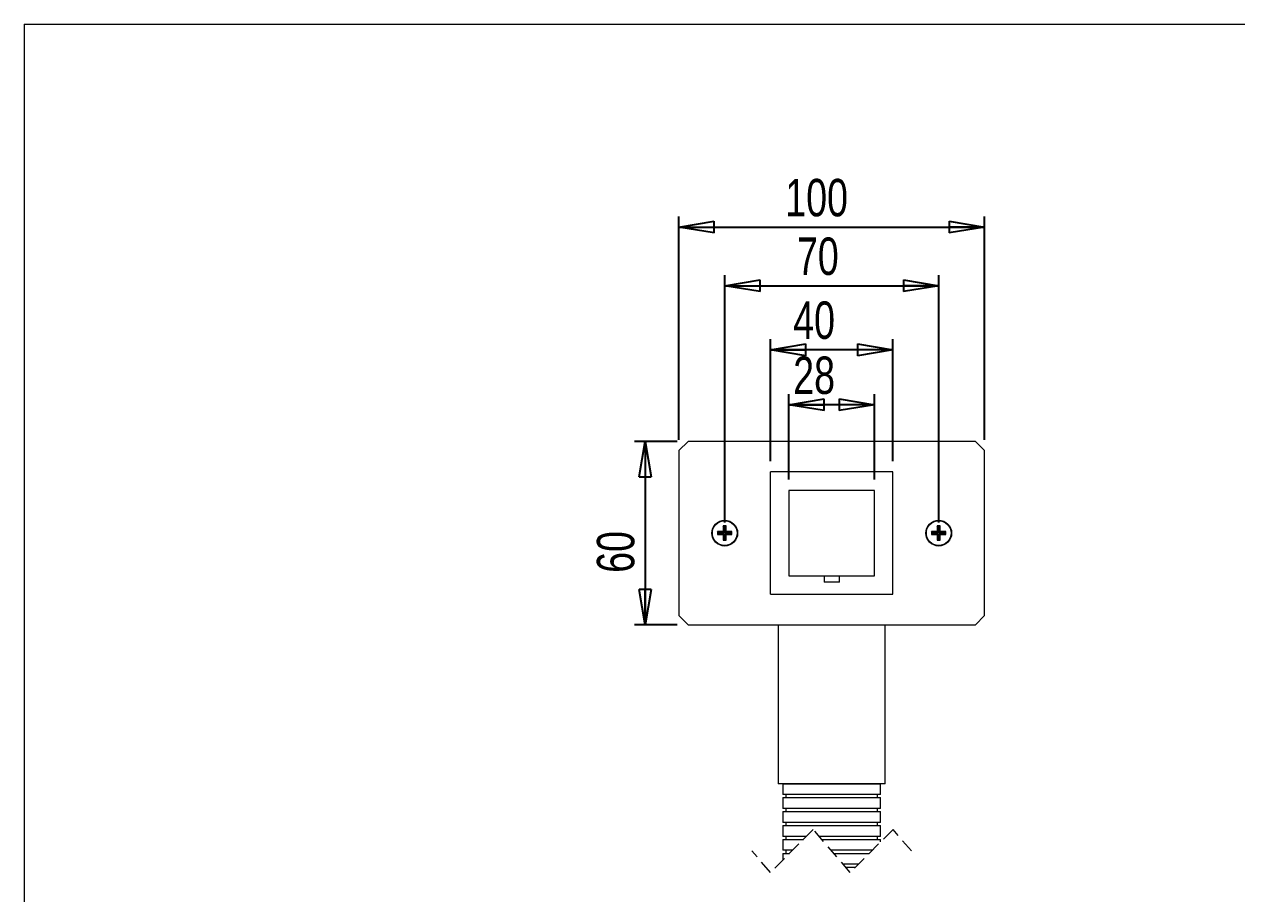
# Model space of a CAD drawing. Header units: millimetres. Extents: x 3 to 295, y 3 to 207.
# Drawn here: x 2.7 to 116, y 125.8 to 207.1 of the extents above; entities that cross this region are included whole.
import ezdxf

# ---------------------------------------------------------------- set-up
doc = ezdxf.new("R2010")
doc.units = ezdxf.units.MM
doc.linetypes.add('HIDDEN', pattern=[1.905, 1.27, -0.635])
doc.layers.add('LEVEL0', color=179, linetype='Continuous')
doc.styles.add('SLDTEXTSTYLE0', font='TXT', dxfattribs={"width": 0.75})
doc.dimstyles.new('SLDDIMSTYLE1', dxfattribs={"dimtxt": 3.5, "dimasz": 3.302, "dimexe": 0, "dimexo": 0.0625, "dimgap": 0.875, "dimtad": 1, "dimdec": 0, "dimlfac": 3.5, "dimrnd": 1e-09, "dimzin": 12, "dimdsep": 46, "dimtxsty": 'SLDTEXTSTYLE0', "dimblk1": 'CLOSED', "dimblk2": 'CLOSED', "dimsah": 1, "dimcen": 0.09, "dimadec": 0, "dimazin": 3, "dimtfac": 1, "dimtdec": 0, "dimtofl": 0, "dimtmove": 0, "dimatfit": 3, "dimldrblk": 'CLOSED', "dimfxl": 0, "dimfrac": 2, "dimtolj": 1, "dimtzin": 12, "dimarcsym": 0})
doc.dimstyles.new('SLDDIMSTYLE2', dxfattribs={"dimtxt": 3.5, "dimasz": 3.302, "dimexe": 0, "dimexo": 0.0625, "dimgap": 0.875, "dimtad": 1, "dimdec": 0, "dimlfac": 3.5, "dimrnd": 1e-09, "dimzin": 12, "dimdsep": 46, "dimtxsty": 'SLDTEXTSTYLE0', "dimblk1": 'CLOSED', "dimblk2": 'CLOSED', "dimsah": 1, "dimcen": 0.09, "dimadec": 0, "dimazin": 3, "dimtfac": 1, "dimtofl": 0, "dimtmove": 0, "dimatfit": 3, "dimldrblk": 'CLOSED', "dimfxl": 0, "dimfrac": 2, "dimtolj": 1, "dimtzin": 12, "dimarcsym": 0})

# ---------------------------------------------------------------- blocks, each defined once
blk = doc.blocks.new('_CLOSED')
at = {"color": 0, "linetype": 'ByBlock', "lineweight": -2}
for p, q in [((-1, 0.166667), (0, 0)), ((-1, 0.166667), (-1, -0.166667)), ((0, 0), (-1, -0.166667)), ((0, 0), (-1, 0))]:
    blk.add_line(p, q, dxfattribs=at)
blk = doc.blocks.new('_D_8')
at = {"layer": 'LEVEL0', "color": 7}
for p, q in [((74.16, 164.54), (74.16, 172.54)), ((82.16, 164.54), (82.16, 172.54)), ((82.16, 171.54), (74.16, 171.54))]:
    blk.add_line(p, q, dxfattribs=at)
at = {"layer": 'LEVEL0', "color": 7, "xscale": 3.302, "yscale": 3.302, "rotation": 180.0000000000004}
blk.add_blockref('_CLOSED', (74.16, 171.54, -0.62), dxfattribs=at)
at = {"layer": 'LEVEL0', "color": 7, "xscale": 3.302, "yscale": 3.302}
blk.add_blockref('_CLOSED', (82.16, 171.54, -0.62), dxfattribs=at)
at = {"layer": 'LEVEL0', "color": 7, "insert": (74.56, 176.05, -0.62), "char_height": 3.5, "attachment_point": 1, "style": 'SLDTEXTSTYLE0'}
blk.add_mtext('28', dxfattribs=at)
blk = doc.blocks.new('_D_9')
at = {"layer": 'LEVEL0', "color": 7}
for p, q in [((72.44, 166.26), (72.44, 177.68)), ((83.87, 166.26), (83.87, 177.68)), ((83.87, 176.68), (72.44, 176.68))]:
    blk.add_line(p, q, dxfattribs=at)
at = {"layer": 'LEVEL0', "color": 7, "xscale": 3.302, "yscale": 3.302, "rotation": 180.0000000000002}
blk.add_blockref('_CLOSED', (72.44, 176.68, -0.62), dxfattribs=at)
at = {"layer": 'LEVEL0', "color": 7, "xscale": 3.302, "yscale": 3.302}
blk.add_blockref('_CLOSED', (83.87, 176.68, -0.62), dxfattribs=at)
at = {"layer": 'LEVEL0', "color": 7, "insert": (74.56, 181.2, -0.62), "char_height": 3.5, "attachment_point": 1, "style": 'SLDTEXTSTYLE0'}
blk.add_mtext('40', dxfattribs=at)
blk = doc.blocks.new('_D_10')
at = {"layer": 'LEVEL0', "color": 7}
for p, q in [((68.16, 160.54), (68.16, 183.67)), ((88.16, 160.54), (88.16, 183.67)), ((68.16, 182.67), (88.16, 182.67))]:
    blk.add_line(p, q, dxfattribs=at)
at = {"layer": 'LEVEL0', "color": 7, "xscale": 3.302, "yscale": 3.302, "rotation": 180.0000000000004}
blk.add_blockref('_CLOSED', (68.16, 182.67, -0.62), dxfattribs=at)
at = {"layer": 'LEVEL0', "color": 7, "xscale": 3.302, "yscale": 3.302}
blk.add_blockref('_CLOSED', (88.16, 182.67, -0.62), dxfattribs=at)
at = {"layer": 'LEVEL0', "color": 7, "insert": (74.91, 187.18, -0.62), "char_height": 3.5, "attachment_point": 1, "style": 'SLDTEXTSTYLE0'}
blk.add_mtext('70', dxfattribs=at)
blk = doc.blocks.new('_D_11')
at = {"layer": 'LEVEL0', "color": 7}
for p, q in [((63.87, 168.26), (63.87, 189.15)), ((63.87, 188.15), (92.44, 188.15)), ((92.44, 168.26), (92.44, 189.15))]:
    blk.add_line(p, q, dxfattribs=at)
at = {"layer": 'LEVEL0', "color": 7, "xscale": 3.302, "yscale": 3.302, "rotation": 180.0000000000004}
blk.add_blockref('_CLOSED', (63.87, 188.15, -0.62), dxfattribs=at)
at = {"layer": 'LEVEL0', "color": 7, "xscale": 3.302, "yscale": 3.302}
blk.add_blockref('_CLOSED', (92.44, 188.15, -0.62), dxfattribs=at)
at = {"layer": 'LEVEL0', "color": 7, "insert": (73.82, 192.66, -0.62), "char_height": 3.5, "attachment_point": 1, "style": 'SLDTEXTSTYLE0'}
blk.add_mtext('100', dxfattribs=at)
blk = doc.blocks.new('_D_12')
at = {"layer": 'LEVEL0', "color": 7}
for p, q in [((63.73, 168.11), (59.72, 168.11)), ((60.72, 168.11), (60.72, 150.97)), ((63.73, 150.97), (59.72, 150.97))]:
    blk.add_line(p, q, dxfattribs=at)
at = {"layer": 'LEVEL0', "color": 7, "xscale": 3.302, "yscale": 3.302}
for p, rotation in [((60.72, 168.11, -0.62), 90.0000000000004), ((60.72, 150.97, -0.62), 270.0000000000004)]:
    blk.add_blockref('_CLOSED', p, dxfattribs=dict(at, rotation=rotation))
at = {"layer": 'LEVEL0', "color": 7, "insert": (56.21, 155.83, -0.62), "char_height": 3.5, "attachment_point": 1, "rotation": 90, "style": 'SLDTEXTSTYLE0'}
blk.add_mtext('60', dxfattribs=at)

msp = doc.modelspace()

# ---------------------------------------------------------------- linework, layer by layer
at = {"color": 7, "linetype": 'Continuous', "lineweight": 15}
for p, q in [((64.73, 168.113), (63.873, 167.256)), ((91.588, 168.113), (64.73, 168.113)), ((92.445, 167.256), (91.588, 168.113)), ((63.873, 167.256), (63.873, 151.827)), ((92.445, 151.827), (92.445, 167.256)), ((72.445, 153.827), (72.445, 165.256)), ((83.873, 165.256), (72.445, 165.256)), ((83.873, 153.827), (83.873, 165.256)), ((74.159, 163.541), (74.159, 155.541)), ((82.159, 163.541), (74.159, 163.541)), ((82.159, 155.541), (82.159, 163.541)), ((68.302, 160.213), (68.016, 160.213)), ((68.016, 160.213), (68.016, 159.684)), ((68.117, 160.112), (68.016, 160.213)), ((68.201, 160.112), (68.117, 160.112)), ((68.117, 160.112), (68.117, 159.583)), ((68.201, 160.112), (68.302, 160.213)), ((68.201, 159.583), (68.201, 160.112)), ((68.302, 159.684), (68.302, 160.213)), ((88.302, 160.213), (88.016, 160.213)), ((88.016, 160.213), (88.016, 159.684)), ((88.117, 160.112), (88.016, 160.213)), ((88.201, 160.112), (88.117, 160.112)), ((88.117, 160.112), (88.117, 159.583)), ((88.201, 160.112), (88.302, 160.213)), ((88.201, 159.583), (88.201, 160.112)), ((88.302, 159.684), (88.302, 160.213)), ((68.016, 159.684), (67.488, 159.684)), ((67.488, 159.684), (67.488, 159.398)), ((67.588, 159.583), (67.488, 159.684)), ((67.588, 159.499), (67.488, 159.398)), ((67.488, 159.398), (68.016, 159.398)), ((68.117, 159.583), (67.588, 159.583)), ((67.588, 159.583), (67.588, 159.499)), ((67.588, 159.499), (68.117, 159.499)), ((68.117, 159.583), (68.016, 159.684)), ((68.117, 159.499), (68.016, 159.398)), ((68.016, 159.398), (68.016, 158.87)), ((68.117, 158.971), (68.016, 158.87)), ((68.016, 158.87), (68.302, 158.87)), ((68.117, 159.499), (68.117, 158.971)), ((68.117, 158.971), (68.201, 158.971)), ((68.201, 159.583), (68.302, 159.684)), ((68.73, 159.583), (68.201, 159.583)), ((68.201, 159.499), (68.302, 159.398)), ((68.201, 159.499), (68.73, 159.499)), ((68.201, 158.971), (68.201, 159.499)), ((68.201, 158.971), (68.302, 158.87)), ((68.83, 159.684), (68.302, 159.684)), ((68.302, 159.398), (68.83, 159.398)), ((68.302, 158.87), (68.302, 159.398)), ((68.73, 159.583), (68.83, 159.684)), ((68.73, 159.499), (68.73, 159.583)), ((68.73, 159.499), (68.83, 159.398)), ((68.83, 159.398), (68.83, 159.684)), ((88.016, 159.684), (87.488, 159.684)), ((87.488, 159.684), (87.488, 159.398)), ((87.588, 159.583), (87.488, 159.684)), ((87.588, 159.499), (87.488, 159.398)), ((87.488, 159.398), (88.016, 159.398)), ((88.117, 159.583), (87.588, 159.583)), ((87.588, 159.583), (87.588, 159.499)), ((87.588, 159.499), (88.117, 159.499)), ((88.117, 159.583), (88.016, 159.684)), ((88.117, 159.499), (88.016, 159.398)), ((88.016, 159.398), (88.016, 158.87)), ((88.117, 158.971), (88.016, 158.87)), ((88.016, 158.87), (88.302, 158.87)), ((88.117, 159.499), (88.117, 158.971)), ((88.117, 158.971), (88.201, 158.971)), ((88.201, 159.583), (88.302, 159.684)), ((88.73, 159.583), (88.201, 159.583)), ((88.201, 159.499), (88.302, 159.398)), ((88.201, 159.499), (88.73, 159.499)), ((88.201, 158.971), (88.201, 159.499)), ((88.201, 158.971), (88.302, 158.87)), ((88.83, 159.684), (88.302, 159.684)), ((88.302, 158.87), (88.302, 159.398)), ((88.302, 159.398), (88.83, 159.398)), ((88.73, 159.583), (88.83, 159.684)), ((88.73, 159.499), (88.73, 159.583)), ((88.73, 159.499), (88.83, 159.398)), ((88.83, 159.398), (88.83, 159.684)), ((74.159, 155.541), (82.159, 155.541)), ((77.445, 155.541), (77.445, 154.97)), ((78.873, 154.97), (78.873, 155.541)), ((78.41, 154.97), (77.445, 154.97)), ((78.873, 154.97), (78.41, 154.97)), ((72.445, 153.827), (83.873, 153.827)), ((63.873, 151.827), (64.73, 150.97)), ((64.73, 150.97), (91.588, 150.97)), ((73.159, 150.97), (73.159, 136.113)), ((83.159, 136.113), (83.159, 150.97)), ((91.588, 150.97), (92.445, 151.827)), ((83.159, 136.113), (73.159, 136.113)), ((73.588, 136.112), (73.588, 135.096)), ((73.588, 136.112), (82.73, 136.112)), ((73.873, 136.113), (73.873, 136.112)), ((82.445, 136.112), (82.445, 136.113)), ((82.73, 135.096), (82.73, 136.112)), ((82.73, 135.096), (73.588, 135.096)), ((73.873, 135.096), (73.873, 134.81)), ((82.445, 134.81), (82.445, 135.096)), ((73.588, 134.81), (73.588, 133.795)), ((73.588, 134.81), (82.73, 134.81)), ((82.73, 133.795), (73.588, 133.795)), ((73.873, 133.795), (73.873, 133.509)), ((82.445, 133.509), (82.445, 133.795)), ((82.73, 133.795), (82.73, 134.81)), ((73.588, 133.509), (73.588, 132.493)), ((73.588, 133.509), (82.73, 133.509)), ((82.73, 132.493), (82.73, 133.509)), ((82.73, 132.493), (73.588, 132.493)), ((73.588, 132.207), (73.588, 131.192)), ((73.588, 132.207), (82.73, 132.207)), ((73.873, 132.493), (73.873, 132.207)), ((82.445, 132.207), (82.445, 132.493)), ((82.73, 131.192), (82.73, 132.207)), ((75.795, 131.192), (73.588, 131.192)), ((73.588, 130.906), (73.588, 129.89)), ((73.588, 130.906), (75.509, 130.906)), ((73.873, 131.192), (73.873, 130.906)), ((82.73, 131.192), (76.977, 131.192)), ((77.224, 130.906), (82.73, 130.906)), ((82.445, 130.906), (82.445, 131.192)), ((82.73, 130.666), (82.73, 130.906)), ((74.494, 129.89), (73.588, 129.89)), ((73.588, 129.604), (73.588, 128.984)), ((73.588, 129.604), (74.208, 129.604)), ((73.873, 129.89), (73.873, 129.604)), ((81.954, 129.89), (78.103, 129.89)), ((78.35, 129.604), (81.669, 129.604)), ((80.653, 128.589), (79.229, 128.589)), ((79.476, 128.303), (80.367, 128.303))]:
    msp.add_line(p, q, dxfattribs=at)
at = {"color": 7, "linetype": 'HIDDEN', "lineweight": 0}
for p, q in [((76.429, 131.825), (72.429, 127.825)), ((79.889, 127.825), (76.429, 131.825)), ((83.889, 131.825), (79.889, 127.825)), ((85.62, 129.825), (83.889, 131.825)), ((72.429, 127.825), (70.698, 129.825))]:
    msp.add_line(p, q, dxfattribs=at)
at = {"color": 7, "linetype": 'Continuous', "lineweight": 15}
for centre, radius in [((68.159, 159.541), 1.205), ((68.159, 159.541), 1.157), ((88.159, 159.541), 1.205), ((88.159, 159.541), 1.157)]:
    msp.add_circle(centre, radius, dxfattribs=at)
at = {"layer": 'LEVEL0', "color": 7, "lineweight": 15}
for q in [(295.236, 207.116), (2.695, 2.563)]:
    msp.add_line((2.695, 207.116), q, dxfattribs=at)

# ---------------------------------------------------------------- dimensions: what is measured, and where the dimension line sits
at = {"layer": 'LEVEL0', "color": 7}
for base, p1, p2, dimstyle, picture, middle in [((92.445, 188.151), (63.873, 167.256), (92.445, 167.256), 'SLDDIMSTYLE2', '_D_11', (79.117, 188.151)), ((88.159, 182.67), (68.159, 159.541), (88.159, 159.541), 'SLDDIMSTYLE1', '_D_10', (78.921, 182.67)), ((72.445, 176.684), (83.873, 165.256), (72.445, 165.256), 'SLDDIMSTYLE2', '_D_9', (78.568, 176.684)), ((74.159, 171.536), (82.159, 163.541), (74.159, 163.541), 'SLDDIMSTYLE1', '_D_8', (78.568, 171.536))]:
    dim = msp.add_linear_dim(base=base, p1=p1, p2=p2, dimstyle=dimstyle, dxfattribs=at)
    dim.commit()
    dim.dimension.update_dxf_attribs({"geometry": picture, "text_midpoint": middle, "dimtype": 160})
dim = msp.add_linear_dim(base=(60.719, 150.97), p1=(64.73, 168.113), p2=(64.73, 150.97), angle=90, dimstyle='SLDDIMSTYLE2', dxfattribs=at)
dim.commit()
dim.dimension.update_dxf_attribs({"geometry": '_D_12', "text_midpoint": (60.719, 159.835), "dimtype": 160})

doc.saveas('drawing.dxf')
